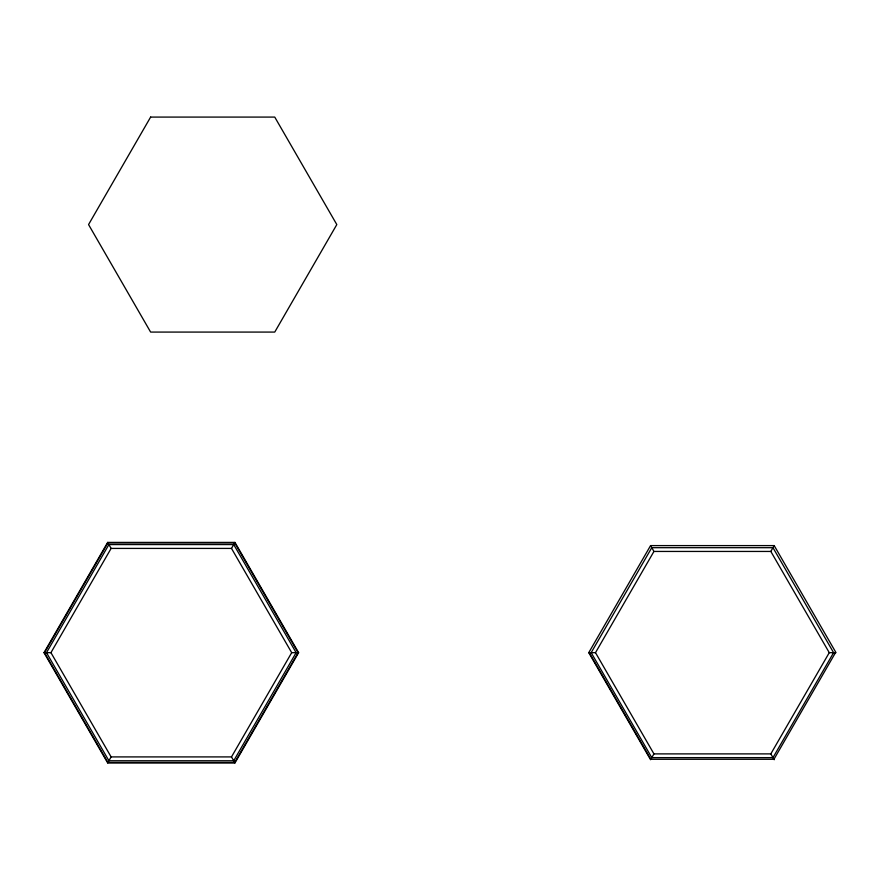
<?xml version="1.0" encoding="UTF-8"?>
<svg xmlns="http://www.w3.org/2000/svg" width="880" height="880" viewBox="0 0 880 880"><rect width="100%" height="100%" fill="white"/><g stroke="black" fill="none" stroke-linecap="round" stroke-linejoin="round"><path stroke-width="1.32" d="M44 652.663L107.657 542.41L234.971 542.41L298.617 652.663L234.971 762.916L107.657 762.916L44 652.663L50.941 652.663L111.122 548.416L231.495 548.416L234.971 542.41M107.657 762.916L111.122 756.91L50.941 652.663M234.971 762.916L231.495 756.91L291.687 652.663L231.495 548.416M653.939 551.441L595.496 652.663L653.939 753.885L650.573 759.726L588.764 652.663L650.573 545.6L774.191 545.6L836 652.663L829.268 652.663L770.825 551.441L653.939 551.441L650.573 545.6M770.825 551.441L774.191 545.6M774.191 759.726L770.825 753.885L829.268 652.663M835.494 652.663L773.938 759.286L650.826 759.286L589.259 652.663M291.687 652.663L298.617 652.663M588.764 652.663L595.496 652.663M653.939 753.885L770.825 753.885M111.122 756.91L231.495 756.91M107.657 542.41L111.122 548.416M150.623 117.084L88.561 224.576L150.623 332.079L274.747 332.079L336.809 224.576L274.747 117.084L150.623 117.084M107.91 542.861L44.517 652.663L107.91 762.465L234.707 762.465L298.1 652.663L234.707 542.861L107.91 542.861M108.9 544.566L46.486 652.663L108.9 760.76L233.728 760.76L296.131 652.663L233.728 544.566L108.9 544.566M651.772 547.69L591.173 652.663L651.772 757.636L772.981 757.636L833.591 652.663L772.981 547.69L651.772 547.69"/></g></svg>
